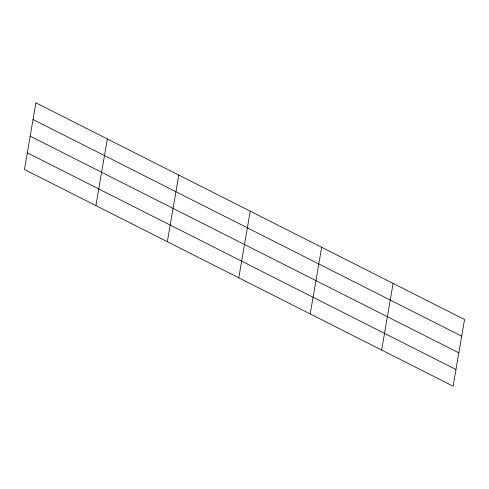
<?xml version="1.0" encoding="UTF-8"?>
<svg xmlns="http://www.w3.org/2000/svg" width="489" height="489" viewBox="0 0 489 489"><rect width="100%" height="100%" fill="white"/><g stroke="black" fill="none" stroke-linecap="round" stroke-linejoin="round"><path stroke-width="0.73" d="M95.893 205.6L107.342 138.949M167.336 241.713L178.785 175.062M238.779 277.825L250.221 211.175M310.215 313.938L321.664 247.287M381.658 350.051L393.107 283.4M33.038 119.499L461.689 336.175M30.171 136.162L458.829 352.838M27.311 152.825L455.962 369.501M35.899 102.837L24.45 169.487L453.101 386.163L464.55 319.513L35.899 102.837"/></g></svg>
